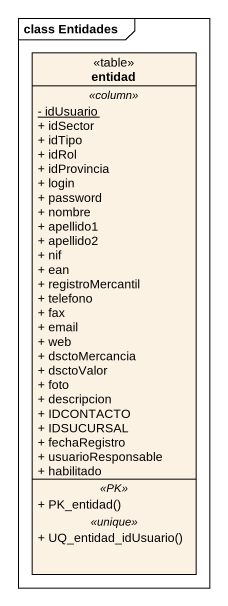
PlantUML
@startuml
mainframe class Entidades
hide circle
hide empty members
skinparam classAttributeIconSize 0
class entidad <<table>> {
  .. <<column>> ..
  {static} - idUsuario
  + idSector
  + idTipo
  + idRol
  + idProvincia
  + login
  + password
  + nombre
  + apellido1
  + apellido2
  + nif
  + ean
  + registroMercantil
  + telefono
  + fax
  + email
  + web
  + dsctoMercancia
  + dsctoValor
  + foto
  + descripcion
  + IDCONTACTO
  + IDSUCURSAL
  + fechaRegistro
  + usuarioResponsable
  + habilitado
  .. <<PK>> ..
  + PK_entidad()
  .. <<unique>> ..
  + UQ_entidad_idUsuario()
}
@enduml
